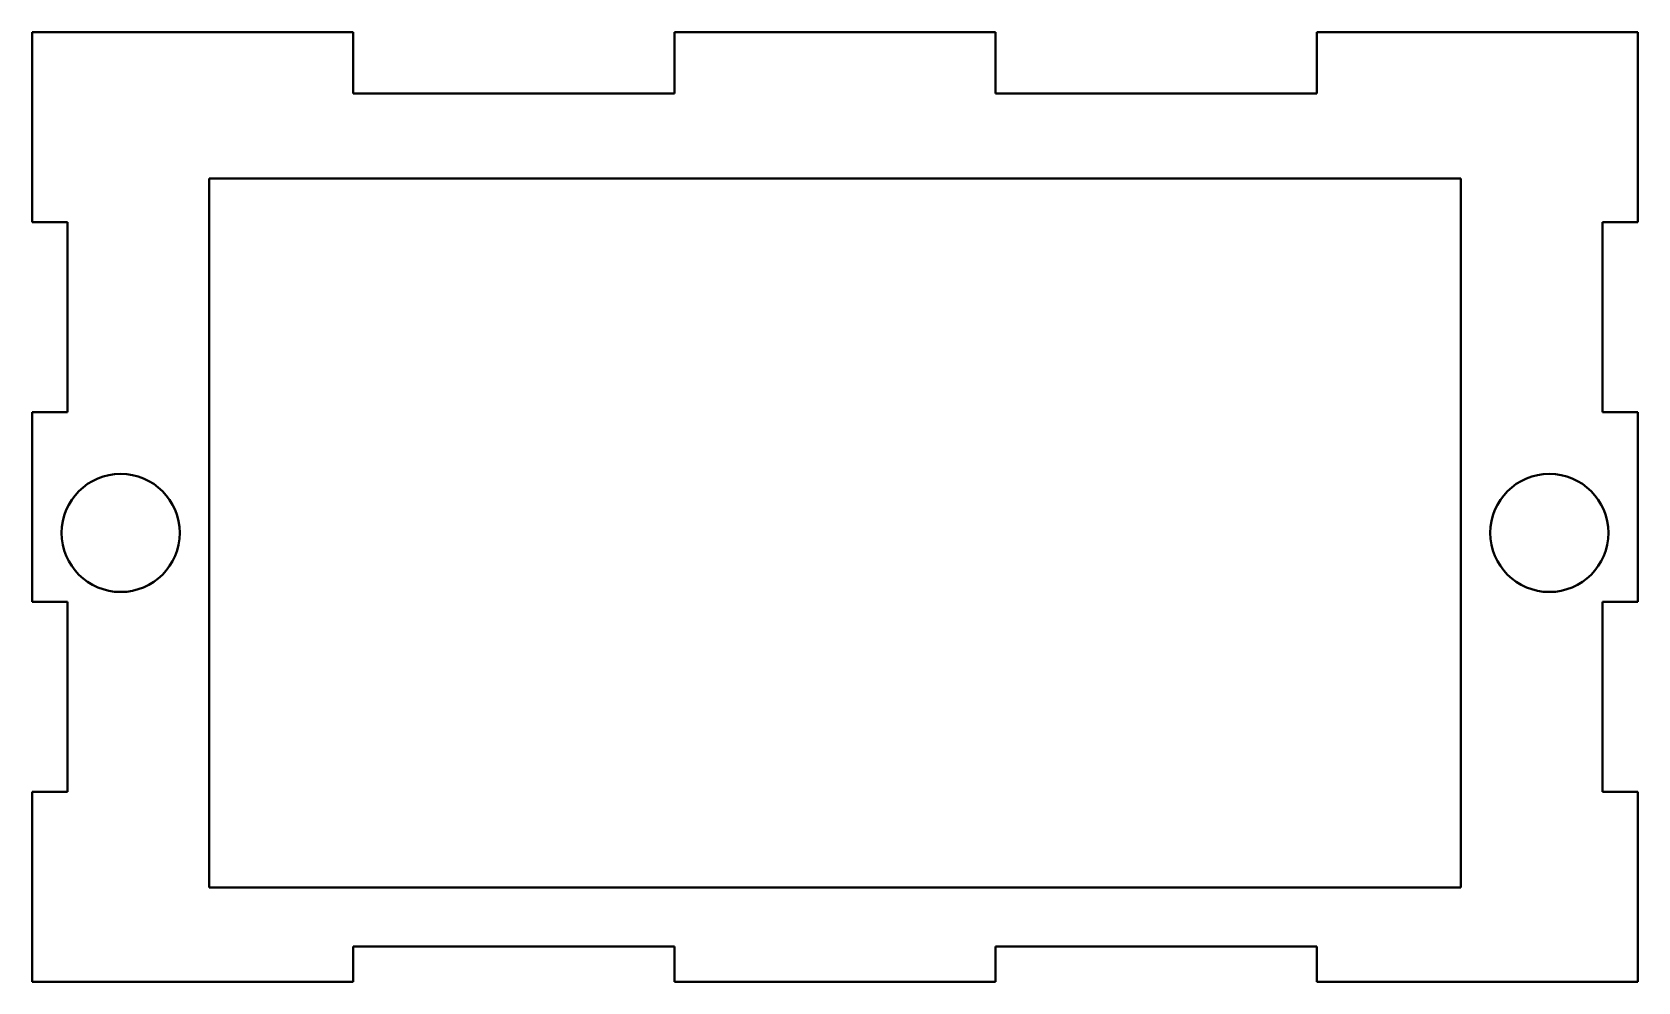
# Model space of a CAD drawing. Header units: inches. Extents: x -6.03 to -0.68, y -4.29 to -1.12.
import ezdxf

# ---------------------------------------------------------------- set-up
doc = ezdxf.new("R2010")
doc.units = ezdxf.units.IN
doc.header["$MEASUREMENT"] = 0
doc.layers.add('Visible', color=7, linetype='Continuous', lineweight=40)

msp = doc.modelspace()

# ---------------------------------------------------------------- linework, layer by layer
at = {"layer": 'Visible'}
for p, q in [((-6.0295, -1.1239), (-4.9587, -1.1239)), ((-6.0295, -1.7574), (-6.0295, -1.1239)), ((-4.9587, -1.3285), (-4.9587, -1.1239)), ((-3.8878, -1.1239), (-2.8169, -1.1239)), ((-3.8878, -1.3285), (-3.8878, -1.1239)), ((-2.8169, -1.3285), (-2.8169, -1.1239)), ((-1.7461, -1.1239), (-0.6752, -1.1239)), ((-1.7461, -1.3285), (-1.7461, -1.1239)), ((-0.6752, -1.7574), (-0.6752, -1.1239)), ((-4.9587, -1.3285), (-3.8878, -1.3285)), ((-2.8169, -1.3285), (-1.7461, -1.3285)), ((-5.439, -3.9764), (-5.439, -1.6117)), ((-5.439, -1.6117), (-1.2657, -1.6117)), ((-1.2657, -3.9764), (-1.2657, -1.6117)), ((-6.0295, -1.7574), (-5.9114, -1.7574)), ((-5.9114, -1.7574), (-5.9114, -2.3909)), ((-0.7933, -2.3909), (-0.7933, -1.7574)), ((-0.6752, -1.7574), (-0.7933, -1.7574)), ((-6.0295, -2.3909), (-5.9114, -2.3909)), ((-6.0295, -3.0244), (-6.0295, -2.3909)), ((-0.6752, -2.3909), (-0.7933, -2.3909)), ((-0.6752, -3.0244), (-0.6752, -2.3909)), ((-6.0295, -3.0244), (-5.9114, -3.0244)), ((-5.9114, -3.0244), (-5.9114, -3.6579)), ((-0.7933, -3.6579), (-0.7933, -3.0244)), ((-0.6752, -3.0244), (-0.7933, -3.0244)), ((-6.0295, -3.6579), (-5.9114, -3.6579)), ((-6.0295, -4.2913), (-6.0295, -3.6579)), ((-0.6752, -3.6579), (-0.7933, -3.6579)), ((-0.6752, -4.2913), (-0.6752, -3.6579)), ((-5.439, -3.9764), (-1.2657, -3.9764)), ((-4.9587, -4.2913), (-4.9587, -4.1732)), ((-4.9587, -4.1732), (-3.8878, -4.1732)), ((-3.8878, -4.2913), (-3.8878, -4.1732)), ((-2.8169, -4.2913), (-2.8169, -4.1732)), ((-2.8169, -4.1732), (-1.7461, -4.1732)), ((-1.7461, -4.2913), (-1.7461, -4.1732)), ((-6.0295, -4.2913), (-4.9587, -4.2913)), ((-3.8878, -4.2913), (-2.8169, -4.2913)), ((-1.7461, -4.2913), (-0.6752, -4.2913))]:
    msp.add_line(p, q, dxfattribs=at)
for centre in [(-5.7343, -2.7941), (-0.9705, -2.7941)]:
    msp.add_circle(centre, 0.1969, dxfattribs=at)

doc.saveas('drawing.dxf')
